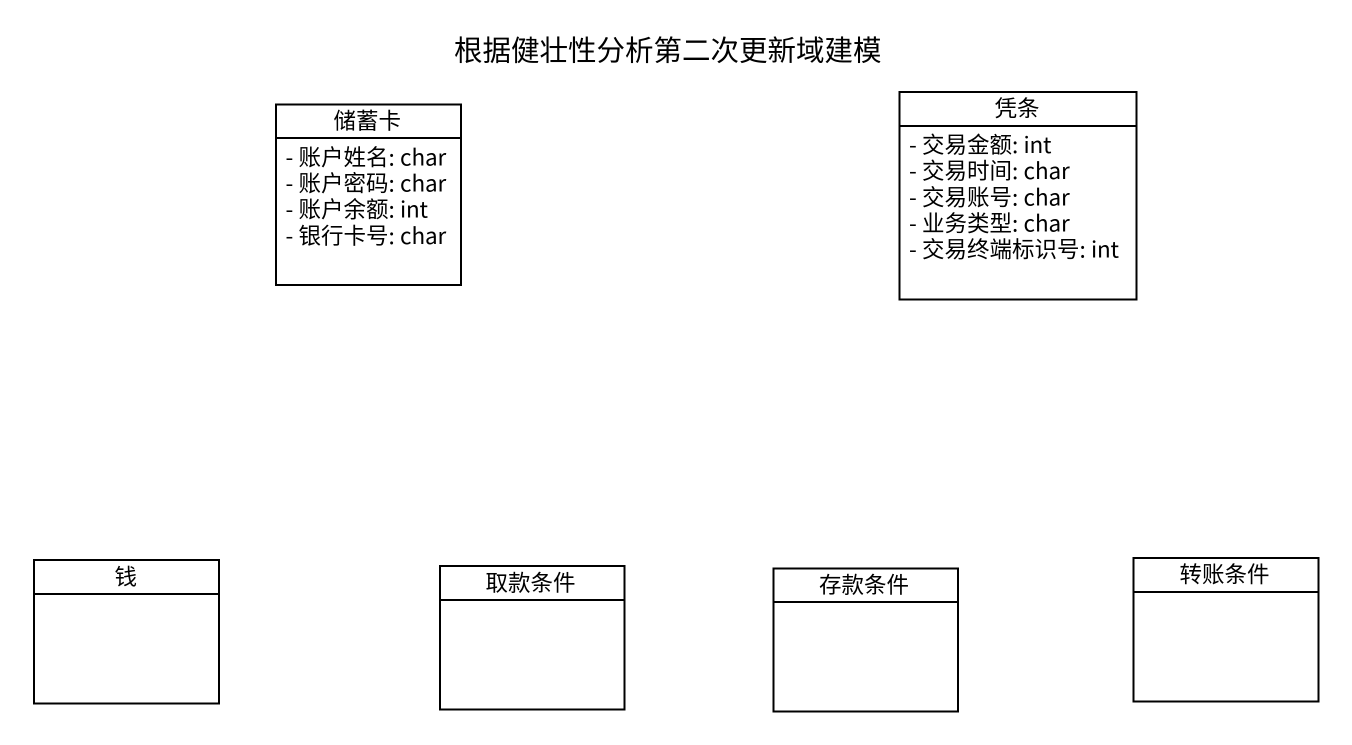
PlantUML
@startuml
title 根据健壮性分析第二次更新域建模
hide circle
hide empty members
skinparam classAttributeIconSize 0
class 储蓄卡 {
  - 账户姓名: char
  - 账户密码: char
  - 账户余额: int
  - 银行卡号: char
}
class 凭条 {
  - 交易金额: int
  - 交易时间: char
  - 交易账号: char
  - 业务类型: char
  - 交易终端标识号: int
}
class 钱
class 取款条件
class 存款条件
class 转账条件
@enduml
